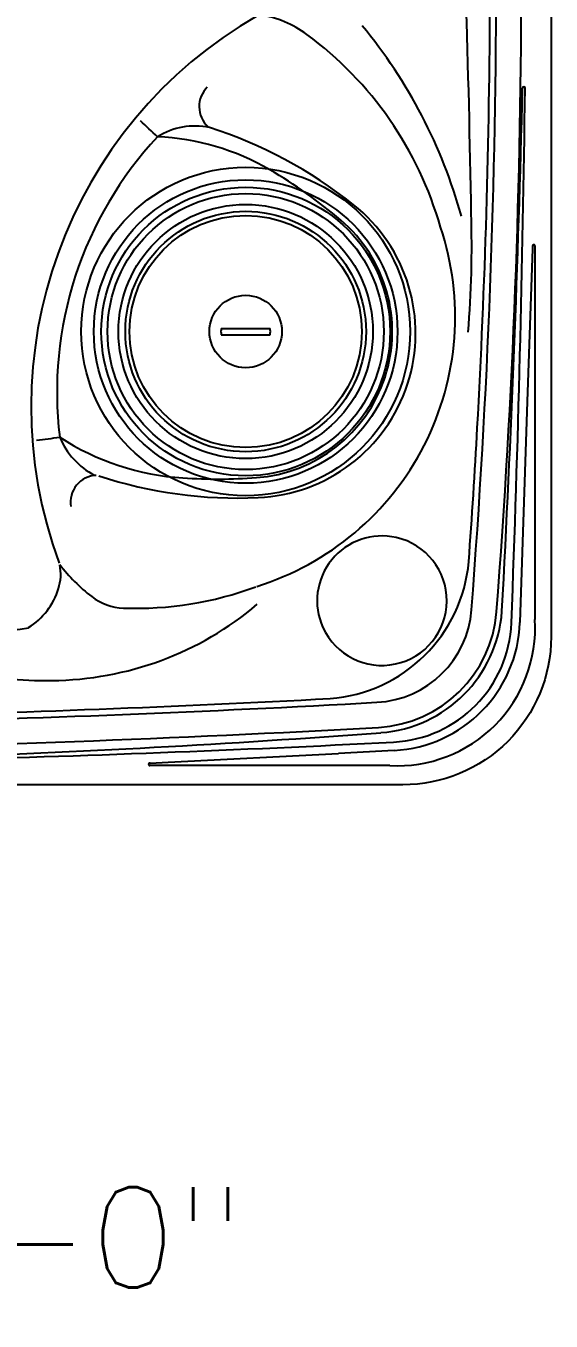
# Model space of a CAD drawing. Header units: inches. Extents: x 2 to 87, y 0 to 129.
# Drawn here: x 65.6 to 86.5, y -0.3 to 51.4 of the extents above; entities that cross this region are included whole.
import ezdxf
from ezdxf.enums import TextEntityAlignment as Align

# ---------------------------------------------------------------- set-up
doc = ezdxf.new("R2010")
doc.units = ezdxf.units.IN
doc.header["$MEASUREMENT"] = 0
doc.layers.add('1', color=4, linetype='Continuous')
doc.layers.add('DIM', color=3, linetype='Continuous')
doc.styles.get("Standard").update_dxf_attribs({"font": 'simplex.shx'})

# ---------------------------------------------------------------- blocks, each defined once
blk = doc.blocks.new('1276401')
at = {"layer": '1'}
for p, q in [((-0.975, 0.125), (0.975, 0.125)), ((-0.975, -0.125), (0.975, -0.125))]:
    blk.add_line(p, q, dxfattribs=at)
at = {"layer": '1', "linetype": 'Continuous'}
for radius in [6.546, 6.046, 5.75, 4.625]:
    blk.add_circle((0, 0), radius, dxfattribs=at)
at = {"layer": '1', "color": 3, "linetype": 'Continuous'}
for radius in [5.5, 5.065, 4.791]:
    blk.add_circle((0, 0), radius, dxfattribs=at)
at = {"layer": '1'}
blk.add_circle((0, 0), 1.444, dxfattribs=at)
for start, end in [(172.6927, 187.3073), (352.6927, 7.3073)]:
    blk.add_arc((0, 0), 0.983, start, end, dxfattribs=at)
blk = doc.blocks.new('2018 HOT SPOT STRIDE')
at = {"layer": '1', "color": 3, "linetype": 'Continuous'}
for p, q in [((83.459, 21.354), (83.257, 15.273)), ((83.463, 21.475), (83.459, 21.354)), ((83.562, 21.48), (83.563, 15.26)), ((83.257, 15.273), (82.964, 6.472)), ((83.563, 15.26), (83.563, 6.582)), ((68.964, 0.899), (75.74, 1.251)), ((77.952, 1.366), (75.74, 1.251)), ((68.97, 0.762), (68.229, 0.762)), ((68.237, 0.861), (68.964, 0.899)), ((77.781, 0.762), (68.97, 0.762))]:
    blk.add_line(p, q, dxfattribs=at)
at = {"layer": '1', "color": 4, "linetype": 'Continuous'}
blk.add_lwpolyline([(5.9, 0, -0.414214), (0, 5.9), (0, 59.362, -0.414214), (5.9, 65.262), (78.305, 65.262, -0.414214), (84.205, 59.362), (84.205, 5.9, -0.414214), (78.305, 0)], format="xyb", close=True, dxfattribs=at)
at = {"layer": '1', "color": 3, "linetype": 'Continuous'}
for centre, radius, start, end in [((-251.231, 32.631), 334.258, 355.58408, 4.41592), ((-251.231, 32.631), 333.258, 355.58408, 4.41592), ((60.949, 17.226), 20.423, 15.4445, 39.6248), ((71.275, 27.029), 1.082, 134.6597, 227.221), ((-146783.057, -157652.23), 215471.014, 47.03608928, 47.03633588), ((79.45, 15.656), 14.918, 137.0363, 162), ((70.034, 23.421), 2.832, 78.4475, 121.9949), ((68.106, 16.101), 9.732, 59.782, 87.4844), ((65.107, 9.077), 17.98, 51.3725, 72.2083), ((63.221, 7.714), 19.437, 49.5431, 59.782), ((72.261, 17.992), 6.549, 272.4221, 51.5779), ((39.883, 21.461), 41.162, 355.2342, 1.8192), ((72.045, 18.062), 5.838, 274.1922, 49.5431), ((79.45, 15.656), 14.918, 162, 186.9638), ((-12278.744, 101065.016), 101802.248, 276.96364936, 276.96417129), ((70.206, 22.452), 10.247, 237.1112, 266.3242), ((67.442, 15.014), 3.033, 202.6238, 242.0526), ((66.139, 11.261), 1.07, 92.3386, 189.4812), ((71.696, 28.958), 17.53, 251.7179, 272.7546), ((70.915, 33.487), 21.304, 266.3242, 274.1922), ((77.47, 7.336), 2.58, 77.156, 204.4711), ((77.47, 7.336), 2.58, 204.4711, 77.156), ((64.214, 16.998), 12.843, 270.4939, 310.2309), ((77.05, 7.28), 4, 273.2042, 355.5841), ((77.05, 7.28), 5, 273.2042, 355.5841), ((64.151, 24.304), 20.15, 260.104, 270.4939), ((42.103, 631.529), 629.227, 271.35771, 273.2042), ((42.103, 631.529), 630.227, 271.00224, 273.2042)]:
    blk.add_arc(centre, radius, start, end, dxfattribs=at)
at = {"layer": '1', "color": 2}
for centre, radius, start, end in [((-409.504, 15.088), 490.589, 0.89155, 1.91589), ((-251.309, 32.632), 333.086, 358.30356, 359.80954), ((81.487, 15.068), 17.985, 119.8793, 200.3112), ((71.959, 26.493), 4.241, 53.5863, 81.0273), ((65.892, 18.268), 14.461, 15.871, 53.5863), ((-251.022, 32.62), 332.799, 356.83159, 358.30416), ((69.141, 18.644), 11.246, 287.2859, 18.554), ((-240.718, 32.01), 322.477, 355.88986, 356.83862), ((70.013, 12.856), 6.745, 217.1782, 232.6117), ((74.952, 9.419), 6, 274.3333, 355.0128), ((62.969, 8.381), 1.714, 340.9214, 13.0805), ((60.628, 23.015), 16.988, 242.7691, 279.3809), ((61.976, 8.591), 2.724, 301.3158, 343.5615), ((67.708, 20.509), 13.476, 267.7513, 290.5894), ((67.266, 9.261), 2.221, 232.6117, 267.7513), ((42.296, 625.149), 622.594, 271.353816, 273.048395)]:
    blk.add_arc(centre, radius, start, end, dxfattribs=at)
at = {"layer": '1', "color": 3}
for centre, radius, start, end in [((-644.12, 45.966), 727.419, 356.922496, 358.566056), ((-749.42, 38.367), 832.658, 357.803736, 359.270142), ((83.121, 27.762), 0.05, 359.3652, 178.4859), ((83.513, 21.473), 0.05, 10.5643, 177.9197), ((77.041, 7.284), 5.222, 274.2024, 355.9275), ((78.073, 6.254), 5.499, 266.9543, 3.4202), ((77.676, 6.649), 4.955, 272.9685, 357.7874), ((77.678, 6.648), 5.289, 272.9744, 358.0939), ((43.562, 455.918), 455.104, 271.99096, 274.26706), ((41.686, 704.552), 703.785, 271.440246, 272.952148), ((68.229, 0.812), 0.0497, 80.4611, 269.6655)]:
    blk.add_arc(centre, radius, start, end, dxfattribs=at)
at = {"layer": 'DIM'}
blk.add_blockref('1276401', (72.045, 18.062), dxfattribs=at)

msp = doc.modelspace()

# ---------------------------------------------------------------- block references
msp.add_blockref('2018 HOT SPOT STRIDE', (2.333, 21.11))

# ---------------------------------------------------------------- texts
at = {"layer": 'DIM', "color": 3}
msp.add_text('SCALE: 1/4" = 1\'-0"', height=4, dxfattribs=at).set_placement((44.435, 1.068), align=Align.CENTER)

doc.saveas('drawing.dxf')
